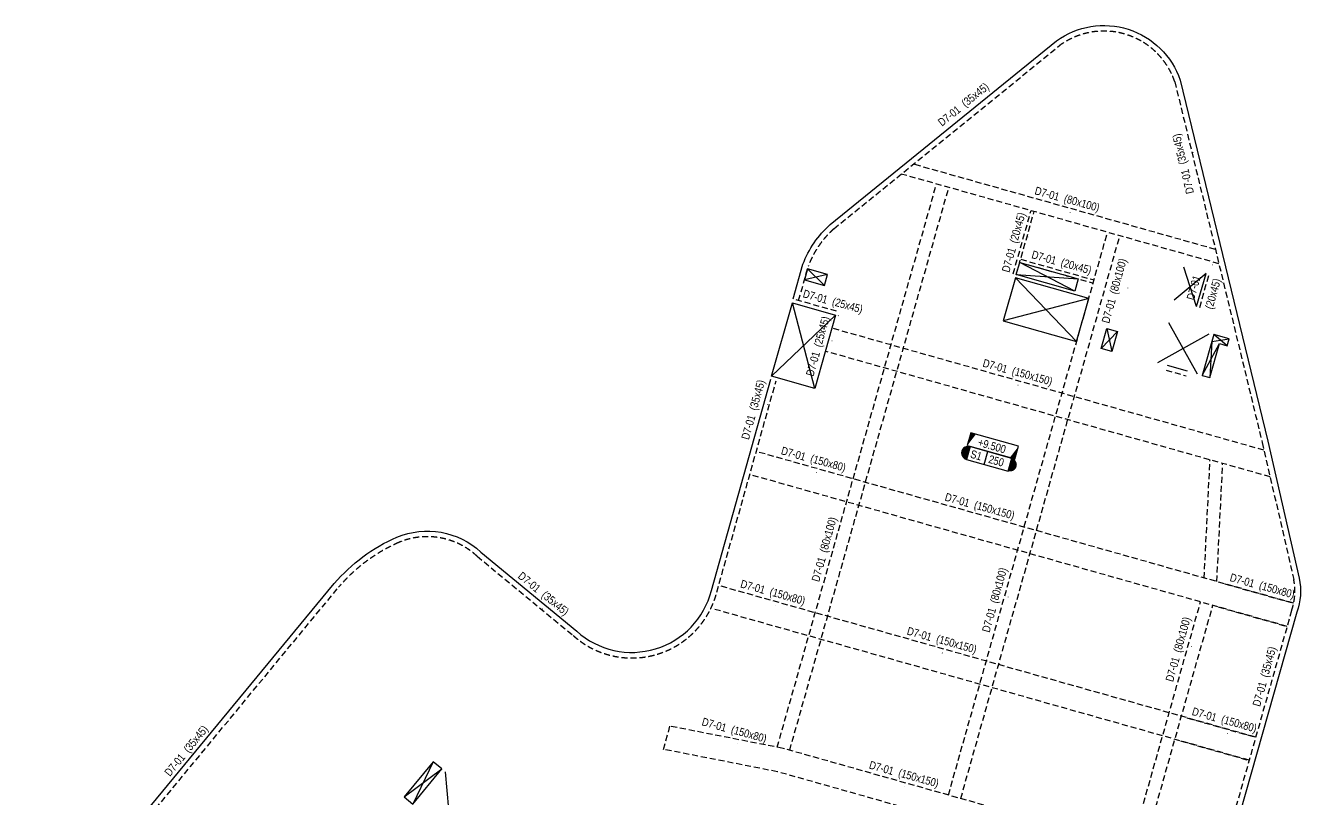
# Model space of a CAD drawing. Header units: millimetres. Extents: x 5400 to 3023951, y -127214 to 225084.
# Drawn here: x 1047967 to 1127601, y 57711 to 106084 of the extents above; entities that cross this region are included whole.
import ezdxf
from ezdxf.enums import TextEntityAlignment as Align

# ---------------------------------------------------------------- set-up
doc = ezdxf.new("R2010")
doc.units = ezdxf.units.MM
doc.header["$LTSCALE"] = 100
doc.linetypes.add('HIDDEN', pattern=[0.375, 0.25, -0.125])
for name, color, linetype in [('ccu11-Manh', 8, 'Continuous'), ('ccu11-Thay', 7, 'Continuous'), ('ccu12-Chidan', 9, 'Continuous'), ('ccu12-Khuat', 9, 'HIDDEN'), ('ccu12-Lomo', 2, 'Continuous'), ('ccu12-Text', 31, 'Continuous'), ('ccu12-Thay', 7, 'Continuous')]:
    doc.layers.add(name, color=color, linetype=linetype)
doc.layers.add('ccu12-Tencaukien', color=9, linetype='Continuous', lineweight=15)
doc.layers.add('KC-Tencaukien', color=9, linetype='Continuous', lineweight=15)
doc.styles.add('Arial Narrow', font='ARIALN.TTF')

# ---------------------------------------------------------------- blocks, each defined once
blk = doc.blocks.new('*U49')
at = {"layer": 'ccu12-Tencaukien', "color": 8, "ltscale": 10000}
blk.add_line((361, -155), (354, -155), dxfattribs=at)
at = {"layer": 'ccu12-Text', "color": 2, "style": 'Arial Narrow', "width": 0.8}
blk.add_attdef('SH', text='', height=300, dxfattribs=at).set_placement((276, 6), align=Align.BOTTOM_RIGHT)
at = {"layer": 'ccu12-Text', "color": 31, "style": 'Arial Narrow', "width": 0.8}
for tag, p in [('(', (508, -75)), ('KT', (633, -75)), (')', (963, -75))]:
    blk.add_attdef(tag, text='', height=250, dxfattribs=at).set_placement(p, align=Align.BOTTOM_LEFT)
blk = doc.blocks.new('*U50')
at = {"layer": 'ccu12-Tencaukien', "color": 8, "ltscale": 10000}
blk.add_line((361, -155), (354, -155), dxfattribs=at)
at = {"layer": 'ccu12-Text', "color": 2, "style": 'Arial Narrow', "width": 0.8}
blk.add_attdef('SH', text='', height=300, dxfattribs=at).set_placement((276, 6), align=Align.BOTTOM_RIGHT)
at = {"layer": 'ccu12-Text', "color": 31, "style": 'Arial Narrow', "width": 0.8}
for tag, p in [('(', (508, -75)), ('KT', (633, -75)), (')', (963, -75))]:
    blk.add_attdef(tag, text='', height=250, dxfattribs=at).set_placement(p, align=Align.BOTTOM_LEFT)
blk = doc.blocks.new('*U41')
at = {"layer": 'ccu12-Tencaukien', "color": 8, "ltscale": 10000}
blk.add_line((361, -155), (354, -155), dxfattribs=at)
at = {"layer": 'ccu12-Text', "color": 2, "style": 'Arial Narrow', "width": 0.8}
blk.add_attdef('SH', text='', height=300, dxfattribs=at).set_placement((276, 6), align=Align.BOTTOM_RIGHT)
at = {"layer": 'ccu12-Text', "color": 31, "style": 'Arial Narrow', "width": 0.8}
for tag, p in [('(', (508, -75)), ('KT', (633, -75)), (')', (963, -75))]:
    blk.add_attdef(tag, text='', height=250, dxfattribs=at).set_placement(p, align=Align.BOTTOM_LEFT)
blk = doc.blocks.new('*U42')
at = {"layer": 'ccu12-Tencaukien', "color": 8, "ltscale": 10000}
blk.add_line((361, -155), (354, -155), dxfattribs=at)
at = {"layer": 'ccu12-Text', "color": 2, "style": 'Arial Narrow', "width": 0.8}
blk.add_attdef('SH', text='', height=300, dxfattribs=at).set_placement((276, 6), align=Align.BOTTOM_RIGHT)
at = {"layer": 'ccu12-Text', "color": 31, "style": 'Arial Narrow', "width": 0.8}
for tag, p in [('(', (508, -75)), ('KT', (633, -75)), (')', (963, -75))]:
    blk.add_attdef(tag, text='', height=250, dxfattribs=at).set_placement(p, align=Align.BOTTOM_LEFT)
blk = doc.blocks.new('ccu11-cmb-flat-8')
at = {"layer": 'ccu12-Chidan', "color": 7}
blk.add_lwpolyline([(0, 0), (1550, 0), (1550, 419), (0, 419)], close=True, dxfattribs=at)
at = {"layer": 'ccu12-Chidan'}
for points in [[(0, 0), (166, 419), (0, 419)], [(1550, 419), (1383, 0), (1550, 0)]]:
    blk.add_solid(points, dxfattribs=at)
at = {"layer": 'ccu12-Chidan', "color": 31, "style": 'Arial Narrow', "width": 0.8}
blk.add_attdef('+100.00', text='', height=250, dxfattribs=at).set_placement((745, 206), align=Align.MIDDLE_CENTER)
blk = doc.blocks.new('ccu11-chieudaysan-flat-2')
at = {"layer": 'ccu12-Chidan'}
for points in [[(-569, 0), (-569, 419, 1)], [(788, 419), (788, 0, 1)]]:
    blk.add_hatch(color=8, dxfattribs=at).paths.add_polyline_path(points)
at = {"layer": 'ccu12-Chidan', "color": 7}
blk.add_line((0, 0), (0, 419), dxfattribs=at)
blk.add_lwpolyline([(-569, 0), (788, 0), (788, 419), (-569, 419)], close=True, dxfattribs=at)
blk.add_arc((-569, 209), 209, 90, 270.0001, dxfattribs=at)
at = {"layer": 'ccu12-Chidan', "color": 31, "style": 'Arial Narrow', "width": 0.7}
for tag, p in [('S00', (-488, 209)), ('200', (100, 209))]:
    blk.add_attdef(tag, text='', height=250, dxfattribs=at).set_placement(p, align=Align.MIDDLE_LEFT)
blk = doc.blocks.new('*U44')
at = {"layer": 'ccu12-Tencaukien', "color": 8, "ltscale": 10000}
blk.add_line((361, -155), (354, -155), dxfattribs=at)
at = {"layer": 'ccu12-Text', "color": 2, "style": 'Arial Narrow', "width": 0.8}
blk.add_attdef('SH', text='', height=300, dxfattribs=at).set_placement((276, 6), align=Align.BOTTOM_RIGHT)
at = {"layer": 'ccu12-Text', "color": 31, "style": 'Arial Narrow', "width": 0.8}
for tag, p in [('(', (508, -75)), ('KT', (633, -75)), (')', (963, -75))]:
    blk.add_attdef(tag, text='', height=250, dxfattribs=at).set_placement(p, align=Align.BOTTOM_LEFT)
blk = doc.blocks.new('*U46')
at = {"layer": 'ccu12-Tencaukien', "color": 8, "ltscale": 10000}
blk.add_line((361, -155), (354, -155), dxfattribs=at)
at = {"layer": 'ccu12-Text', "color": 2, "style": 'Arial Narrow', "width": 0.8}
blk.add_attdef('SH', text='', height=300, dxfattribs=at).set_placement((276, 6), align=Align.BOTTOM_RIGHT)
at = {"layer": 'ccu12-Text', "color": 31, "style": 'Arial Narrow', "width": 0.8}
for tag, p in [('(', (508, -75)), ('KT', (633, -75)), (')', (963, -75))]:
    blk.add_attdef(tag, text='', height=250, dxfattribs=at).set_placement(p, align=Align.BOTTOM_LEFT)
blk = doc.blocks.new('Lomo T2')
at = {"layer": 'ccu11-Manh', "ltscale": 0.5}
for p, q in [((67418, 78152, 0), (63980, 79955)), ((51974, 79189, 0), (50533, 78862, 0)), ((51786, 78514, 0), (50722, 79539, 0)), ((63762, 79185), (67635, 78922, 0)), ((69413, 75826, 0), (69735, 74391, 0)), ((69059, 74575, 0), (70086, 75635, 0)), ((75374, 72893, 0), (76453, 74873, 0)), ((75972, 75009, 0), (75855, 72757, 0)), ((75972, 75009, 0), (77057, 75168, 0)), ((76933, 74736, 0), (76094, 75440, 0)), ((27350, 48744), (26075, 46101)), ((25535, 46546), (27890, 48298)), ((33081, 44140, 0), (32101, 41383, 0)), ((33852, 43504, 0), (31330, 42020, 0)), ((49386, 42341, 0), (47168, 40373, 0)), ((47849, 42775, 0), (48707, 39936, 0)), ((56100, 40703, 0), (55347, 39877, 0)), ((55829, 39741, 0), (55619, 40839, 0)), ((57170, 39362, 0), (56197, 40676, 0)), ((55925, 39714, 0), (57442, 40324, 0)), ((65546, 35279, 0), (65029, 35840, 0)), ((65655, 35663, 0), (64921, 35455, 0)), ((67367, 35179, 0), (65739, 35224, 0)), ((65849, 35608, 0), (67258, 34794, 0)), ((45298, 32652), (47005, 31339)), ((45671, 32651), (47467, 32974)), ((47250, 32205), (45889, 33420)), ((47223, 32108), (45080, 31882)), ((68773, 32235), (67404, 31794)), ((68553, 31469), (67618, 32561)), ((49318, 28122, 0), (50256, 27029, 0)), ((50473, 27798, 0), (49106, 27353, 0)), ((9575, 21015), (9581, 22437)), ((8880, 21588), (10275, 21863)), ((8179, 20740, 0), (9614, 20593, 0)), ((9104, 19976, 0), (8689, 21357, 0)), ((3478, 19759, 0), (3562, 18133)), ((4326, 19058), (2714, 18834))]:
    blk.add_line(p, q, dxfattribs=at)
at = {"layer": 'ccu12-Lomo', "ltscale": 0.5, "elevation": 0}
for points in [[(63980, 79955), (67635, 78922), (67418, 78152), (63762, 79185), (63980, 79955)], [(51786, 78514), (51974, 79189), (50722, 79539), (50533, 78862), (51784, 78516)], [(69413, 75826), (70086, 75635), (69735, 74391), (69059, 74575), (69413, 75826)], [(76933, 74736), (77057, 75168), (76094, 75440), (75374, 72893), (75855, 72757), (76453, 74873), (76933, 74736)], [(27350, 48744), (25535, 46546), (26075, 46101), (27890, 48298), (27350, 48744)], [(33852, 43504), (32101, 41383), (31330, 42020), (33081, 44140), (33852, 43504)], [(47849, 42775), (49386, 42341), (48707, 39936), (47168, 40373), (47849, 42775)], [(55829, 39741), (56100, 40703), (55619, 40839), (55347, 39877), (55829, 39741)], [(55925, 39714), (56197, 40676), (57442, 40324), (57170, 39362), (55925, 39714)], [(65029, 35840), (65655, 35663), (65546, 35279), (64921, 35455), (65029, 35840)], [(65847, 35608), (65739, 35224), (67258, 34794), (67367, 35179), (65849, 35608)], [(45298, 32652), (47223, 32108), (47005, 31338), (45080, 31882), (45298, 32652)], [(45671, 32651), (45889, 33420), (47467, 32974), (47250, 32205), (45671, 32651)], [(68773, 32235), (67618, 32561), (67404, 31794), (68553, 31469), (68770, 32237)], [(49318, 28122), (50473, 27798), (50256, 27029), (49106, 27353), (49318, 28122)], [(8179, 20740), (8689, 21357), (9614, 20593), (9104, 19976), (8179, 20740)], [(4326, 19058), (3478, 19759), (2714, 18834), (3562, 18133), (4326, 19058)]]:
    blk.add_lwpolyline(points, dxfattribs=at)
at = {"layer": 'ccu12-Lomo', "ltscale": 0.5}
blk.add_lwpolyline([(9581, 22437), (10275, 21863), (9575, 21015), (8880, 21588), (9580, 22436)], dxfattribs=at)
blk = doc.blocks.new('*U60')
at = {"layer": 'ccu12-Tencaukien', "color": 8, "ltscale": 10000}
blk.add_line((361, -155), (354, -155), dxfattribs=at)
at = {"layer": 'ccu12-Text', "color": 2, "style": 'Arial Narrow', "width": 0.8}
blk.add_attdef('SH', text='', height=300, dxfattribs=at).set_placement((276, 6), align=Align.BOTTOM_RIGHT)
at = {"layer": 'ccu12-Text', "color": 31, "style": 'Arial Narrow', "width": 0.8}
for tag, p in [('(', (508, -75)), ('KT', (633, -75)), (')', (963, -75))]:
    blk.add_attdef(tag, text='', height=250, dxfattribs=at).set_placement(p, align=Align.BOTTOM_LEFT)

msp = doc.modelspace()

# ---------------------------------------------------------------- linework, layer by layer
at = {"layer": 'ccu11-Manh', "ltscale": 0.5}
for p, q in [((1121116, 88522.1), (1120305.2, 90985.3)), ((1113612.1, 86329.9), (1109792.9, 90318.8)), ((1121700.6, 90591.1), (1119720.6, 88916.4)), ((1097265.7, 83404.7), (1095865.6, 88746.7)), ((1114373.5, 89024.4), (1109031.5, 87624.3)), ((1098560.1, 87985.3), (1094571.2, 84166.1)), ((1121169.4, 84298.4), (1119374.4, 87507.4)), ((1121876.4, 86800.4), (1118667.4, 85005.4)), ((1074550.6, 55453.1, 0), (1074206.4, 59433.6, 0))]:
    msp.add_line(p, q, dxfattribs=at)
at = {"layer": 'ccu11-Thay', "elevation": 0}
for points in [[(1095917.8, 88991.7), (1096525.4, 91159.3, -0.1232834), (1098233.6, 93647.7), (1112360.9, 105123.7, -0.5051926), (1120085.7, 102668.4), (1125550.8, 80099.2), (1127520.7, 71534.1, -0.1335933), (1127381.6, 69413.8), (1116981.6, 32735.4, -0.2732098), (1095160.1, 26743.5, -0.1570841), (1089110.6, 29884.8, 0.3638589), (1062826.5, 30455), (1054883.4, 20829.1, -0.102174), (1049778, 18241.6), (1041142.9, 14959.9, -0.4928533)], [(1047295.1, 47026.8, -0.4142019), (1048421.4, 47134.3), (1049680.2, 46094.8, 0.3732637), (1050654.3, 46226), (1054884.6, 51348.4, 0.2029712), (1054965.8, 52640.9, -0.2769801), (1055470.9, 56926.8), (1067254.5, 71202.9, -0.1142244), (1071158.9, 74105.4, -0.2930793), (1076406, 73177), (1082400.8, 68226.2, 0.5640428), (1090809, 70766.1), (1094511.6, 83975.1)]]:
    msp.add_lwpolyline(points, format="xyb", dxfattribs=at)
at = {"layer": 'ccu11-Thay', "ltscale": 0.5, "elevation": 0}
for points in [[(1113612.1, 86329.9), (1114373.5, 89024.4), (1109792.9, 90318.8), (1109031.5, 87624.3), (1113612.1, 86329.9)], [(1097265.7, 83404.7), (1094571.2, 84166.1), (1095865.6, 88746.7), (1098560.1, 87985.3), (1097265.7, 83404.7)]]:
    msp.add_lwpolyline(points, dxfattribs=at)
at = {"layer": 'ccu12-Khuat', "ltscale": 15}
for p, q in [((1122287.7, 92087.8), (1103428.6, 97416.8)), ((1122503.8, 91195.4), (1102669.3, 96800.1)), ((1094918.8, 60977.7), (1104865.8, 96179.4)), ((1095696.9, 60789.1), (1105635.7, 95961.9)), ((1109654.8, 90565.6), (1110769.7, 94511.1)), ((1109847.2, 90511.3), (1110962.1, 94456.8)), ((1105608.8, 57988.3, 0), (1115547.6, 93161)), ((1106378.6, 57770.8, 0), (1116317.4, 92943.5)), ((1110069.6, 91279.7, 0), (1114650.2, 89985.4, 0)), ((1110124, 91472.2, 0), (1114704.6, 90177.9, 0)), ((1121308.4, 88467.7), (1121893.1, 90536.7)), ((1098628, 88225.9), (1095933.6, 88987.3)), ((1125320.1, 79540.4, 0), (1098315.4, 87171.2)), ((1125703.6, 77873.3, 0), (1097910.6, 85726.8)), ((1119211.3, 84539.9), (1120462.4, 84186.4)), ((1127176.3, 69975.2, 0), (1093634.4, 79453.2)), ((1121587, 71554.6), (1121952.1, 78933.4)), ((1122376.9, 71331.4), (1122742, 78710.2)), ((1126768.4, 68531.8, 0), (1093226.5, 78009.8)), ((1124803, 61605.2, 0), (1091268.6, 71081.1)), ((1122870.9, 71191.8), (1127175.9, 69971.2, 0)), ((1124395.1, 60161.7, 0), (1090860.8, 69637.6)), ((1117031.5, 54760.6), (1121355.1, 70061.4)), ((1117801.3, 54543), (1122124.9, 69843.9)), ((1122461.7, 69748.7), (1126766.7, 68528.1, 0)), ((1087812.5, 60846.2), (1088221.8, 62294.5, 0)), ((1095282.6, 60906.2), (1088221.8, 62294.5)), ((1120505.2, 62819.6), (1124810.1, 61599, 0)), ((1120096, 61376.5), (1124400.9, 60155.9, 0)), ((1094933.4, 59446.1, 0), (1087812.5, 60846.2)), ((1122429.7, 53235.2, 0), (1095282.6, 60906.2, 0)), ((1122021.8, 51791.7, 0), (1094933.4, 59446.1, 0))]:
    msp.add_line(p, q, dxfattribs=at)
at = {"layer": 'ccu12-Khuat', "ltscale": 15, "elevation": 0}
for points in [[(1096254.6, 88896.6), (1096858.5, 91050.7, -0.1223528), (1098460, 93380.7), (1112574, 104845.9, -0.5035323), (1119749.3, 102570.5), (1125210.1, 80018.8), (1127178.5, 71460.1, -0.1339333), (1127047.6, 69518.7), (1116669, 32916, -0.2723451), (1095235.2, 27085.8, -0.1577832), (1089350.7, 30139.7, 0.3645212), (1062579.3, 30705.4), (1054636.9, 21080.3, -0.1018203), (1049669.7, 18574.9), (1041022.1, 15288.4, -0.4909488)], [(1047564.8, 46803.8, -0.4142019), (1048198.5, 46864.5), (1049470.7, 45813.8, 0.380323), (1050921, 45999.3), (1055178.6, 51154.8, 0.2104612), (1055290.7, 52771.9, -0.2775668), (1055744.5, 56708.5), (1067522.9, 70978.2, -0.1140935), (1071296.3, 73783.4, -0.2934675), (1076175.5, 72913.4), (1082172.2, 67961.1, 0.5633324), (1091147.1, 70675.5), (1094848.4, 83879.9)]]:
    msp.add_lwpolyline(points, format="xyb", dxfattribs=at)
at = {"layer": 'ccu12-Thay'}
for p, q in [((1121116, 88522.1), (1121700.6, 90591.1)), ((1120543.9, 84475.1), (1119292.9, 84828.6))]:
    msp.add_line(p, q, dxfattribs=at)

# ---------------------------------------------------------------- block references
at = {"layer": 'ccu12-Lomo'}
msp.add_blockref('Lomo T2', (1046085.2, 11326.5), dxfattribs=at)
at = {"layer": 'ccu12-Tencaukien'}
ref = msp.add_blockref('*U49', (1106781, 100717, 0), dxfattribs=dict(at, xscale=1.815893337873054, yscale=1.815893337873054, zscale=1.815893337873054, rotation=38.39541857855574))
ref.add_attrib('KT', '(35x45)', dxfattribs={"color": 31, "height": 500, "rotation": 38.395419, "style": 'Arial Narrow'}).set_placement((1106767.4, 100830.9, 0), align=Align.BOTTOM_LEFT)
ref.add_attrib('SH', 'D7-01', dxfattribs={"color": 2, "height": 500, "rotation": 38.395419, "style": 'Arial Narrow'}).set_placement((1106521.1, 100606.5, 0), align=Align.BOTTOM_RIGHT)
ref = msp.add_blockref('*U49', (1120761.2, 97461, 0), dxfattribs=dict(at, xscale=1.815893337873053, yscale=1.815893337873053, zscale=1.815893337873053, rotation=102.9196239636471))
ref.add_attrib('KT', '(35x45)', dxfattribs={"color": 31, "height": 500, "rotation": 102.919624, "style": 'Arial Narrow'}).set_placement((1120652.6, 97497.7, 0), align=Align.BOTTOM_LEFT)
ref.add_attrib('SH', 'D7-01', dxfattribs={"color": 2, "height": 500, "rotation": 102.919624, "style": 'Arial Narrow'}).set_placement((1120749.2, 97178.7, 0), align=Align.BOTTOM_RIGHT)
ref = msp.add_blockref('*U46', (1112663, 94831.6, 0), dxfattribs=dict(at, xscale=1.815893337873054, yscale=1.815893337873054, zscale=1.815893337873054, rotation=344.2212278170489))
ref.add_attrib('KT', '(80x100)', dxfattribs={"color": 31, "height": 500, "rotation": 344.221228, "style": 'Arial Narrow'}).set_placement((1112747.4, 94909.2, 0), align=Align.BOTTOM_LEFT)
ref.add_attrib('SH', 'D7-01', dxfattribs={"color": 2, "height": 500, "rotation": 344.221228, "style": 'Arial Narrow'}).set_placement((1112421.2, 94977.6, 0), align=Align.BOTTOM_RIGHT)
ref = msp.add_blockref('*U41', (1110126.9, 92314.6, 0), dxfattribs=dict(at, xscale=1.815893337873054, yscale=1.815893337873054, zscale=1.815893337873054, rotation=74.21909893616227))
ref.add_attrib('KT', '(20x45)', dxfattribs={"color": 31, "height": 500, "rotation": 74.219099, "style": 'Arial Narrow'}).set_placement((1110049.3, 92399), align=Align.BOTTOM_LEFT)
ref.add_attrib('SH', 'D7-01', dxfattribs={"color": 2, "height": 500, "rotation": 74.219099, "style": 'Arial Narrow'}).set_placement((1109980.8, 92072.9), align=Align.BOTTOM_RIGHT)
ref = msp.add_blockref('*U60', (1112467, 90839.5, 0), dxfattribs=dict(at, xscale=1.815893337873054, yscale=1.815893337873054, zscale=1.815893337873054, rotation=344.2212278170489))
ref.add_attrib('KT', '(20x45)', dxfattribs={"color": 31, "height": 500, "rotation": 344.221228, "style": 'Arial Narrow'}).set_placement((1112551.4, 90917.1, 0), align=Align.BOTTOM_LEFT)
ref.add_attrib('SH', 'D7-01', dxfattribs={"color": 2, "height": 500, "rotation": 344.221228, "style": 'Arial Narrow'}).set_placement((1112225.2, 90985.5, 0), align=Align.BOTTOM_RIGHT)
ref = msp.add_blockref('*U41', (1116361.5, 89133), dxfattribs=dict(at, xscale=1.815893337873054, yscale=1.815893337873054, zscale=1.815893337873054, rotation=74.21909893616227))
ref.add_attrib('KT', '(80x100)', dxfattribs={"color": 31, "height": 500, "rotation": 74.219099, "style": 'Arial Narrow'}).set_placement((1116283.9, 89217.3, 0), align=Align.BOTTOM_LEFT)
ref.add_attrib('SH', 'D7-01', dxfattribs={"color": 2, "height": 500, "rotation": 74.219099, "style": 'Arial Narrow'}).set_placement((1116215.5, 88891.2, 0), align=Align.BOTTOM_RIGHT)
ref = msp.add_blockref('*U44', (1121668.6, 90581.6, 0), dxfattribs=dict(at, xscale=1.815893337873054, yscale=1.815893337873054, zscale=1.815893337873054, rotation=74.21909893616227))
ref.add_attrib('KT', '(20x45)', dxfattribs={"color": 31, "height": 500, "rotation": 74.219099, "style": 'Arial Narrow'}).set_placement((1122252.1, 88274.6, 0), align=Align.BOTTOM_LEFT)
ref.add_attrib('SH', 'D7-01', dxfattribs={"color": 2, "height": 500, "rotation": 74.219099, "style": 'Arial Narrow'}).set_placement((1121522.6, 90339.9, 0), align=Align.BOTTOM_RIGHT)
ref = msp.add_blockref('*U46', (1098184.6, 88395.1, 0), dxfattribs=dict(at, xscale=1.815893337873054, yscale=1.815893337873054, zscale=1.815893337873054, rotation=344.2212278170489))
ref.add_attrib('KT', '(25x45)', dxfattribs={"color": 31, "height": 500, "rotation": 344.221228, "style": 'Arial Narrow'}).set_placement((1098268.9, 88472.7, 0), align=Align.BOTTOM_LEFT)
ref.add_attrib('SH', 'D7-01', dxfattribs={"color": 2, "height": 500, "rotation": 344.221228, "style": 'Arial Narrow'}).set_placement((1097942.8, 88541.1, 0), align=Align.BOTTOM_RIGHT)
ref = msp.add_blockref('*U41', (1097892.4, 85824.1, 0), dxfattribs=dict(at, xscale=1.815893337873054, yscale=1.815893337873054, zscale=1.815893337873054, rotation=74.21909893616227))
ref.add_attrib('KT', '(25x45)', dxfattribs={"color": 31, "height": 500, "rotation": 74.219099, "style": 'Arial Narrow'}).set_placement((1097814.8, 85908.4), align=Align.BOTTOM_LEFT)
ref.add_attrib('SH', 'D7-01', dxfattribs={"color": 2, "height": 500, "rotation": 74.219099, "style": 'Arial Narrow'}).set_placement((1097746.4, 85582.3), align=Align.BOTTOM_RIGHT)
ref = msp.add_blockref('*U46', (1109414.8, 84058.9, 0), dxfattribs=dict(at, xscale=1.815893337873054, yscale=1.815893337873054, zscale=1.815893337873054, rotation=344.2212278170489))
ref.add_attrib('KT', '(150x150)', dxfattribs={"color": 31, "height": 500, "rotation": 344.221228, "style": 'Arial Narrow'}).set_placement((1109499.2, 84136.6, 0), align=Align.BOTTOM_LEFT)
ref.add_attrib('SH', 'D7-01', dxfattribs={"color": 2, "height": 500, "rotation": 344.221228, "style": 'Arial Narrow'}).set_placement((1109173, 84205, 0), align=Align.BOTTOM_RIGHT)
ref = msp.add_blockref('*U41', (1093859.2, 81860.7, 0), dxfattribs=dict(at, xscale=1.815893337873054, yscale=1.815893337873054, zscale=1.815893337873054, rotation=74.21909893616227))
ref.add_attrib('KT', '(35x45)', dxfattribs={"color": 31, "height": 500, "rotation": 74.219099, "style": 'Arial Narrow'}).set_placement((1093781.5, 81945.1, 0), align=Align.BOTTOM_LEFT)
ref.add_attrib('SH', 'D7-01', dxfattribs={"color": 2, "height": 500, "rotation": 74.219099, "style": 'Arial Narrow'}).set_placement((1093713.1, 81619, 0), align=Align.BOTTOM_RIGHT)
ref = msp.add_blockref('*U46', (1096819.6, 78583.1, 0), dxfattribs=dict(at, xscale=1.815893337873054, yscale=1.815893337873054, zscale=1.815893337873054, rotation=344.2212278170489))
ref.add_attrib('KT', '(150x80)', dxfattribs={"color": 31, "height": 500, "rotation": 344.221228, "style": 'Arial Narrow'}).set_placement((1096903.9, 78660.7), align=Align.BOTTOM_LEFT)
ref.add_attrib('SH', 'D7-01', dxfattribs={"color": 2, "height": 500, "rotation": 344.221228, "style": 'Arial Narrow'}).set_placement((1096577.8, 78729.1), align=Align.BOTTOM_RIGHT)
ref = msp.add_blockref('*U46', (1107049.1, 75686.8, 0), dxfattribs=dict(at, xscale=1.815893337873054, yscale=1.815893337873054, zscale=1.815893337873054, rotation=344.2212278170489))
ref.add_attrib('KT', '(150x150)', dxfattribs={"color": 31, "height": 500, "rotation": 344.221228, "style": 'Arial Narrow'}).set_placement((1107133.4, 75764.4, 0), align=Align.BOTTOM_LEFT)
ref.add_attrib('SH', 'D7-01', dxfattribs={"color": 2, "height": 500, "rotation": 344.221228, "style": 'Arial Narrow'}).set_placement((1106807.3, 75832.8, 0), align=Align.BOTTOM_RIGHT)
ref = msp.add_blockref('*U41', (1098249.7, 72978.2), dxfattribs=dict(at, xscale=1.815893337873054, yscale=1.815893337873054, zscale=1.815893337873054, rotation=74.21909893616227))
ref.add_attrib('KT', '(80x100)', dxfattribs={"color": 31, "height": 500, "rotation": 74.219099, "style": 'Arial Narrow'}).set_placement((1098172.1, 73062.5, 0), align=Align.BOTTOM_LEFT)
ref.add_attrib('SH', 'D7-01', dxfattribs={"color": 2, "height": 500, "rotation": 74.219099, "style": 'Arial Narrow'}).set_placement((1098103.7, 72736.4, 0), align=Align.BOTTOM_RIGHT)
ref = msp.add_blockref('*U49', (1079945.6, 70257.8), dxfattribs=dict(at, xscale=1.815893337873054, yscale=1.815893337873054, zscale=1.815893337873054, rotation=320.4488798636559))
ref.add_attrib('KT', '(35x45)', dxfattribs={"color": 31, "height": 500, "rotation": 320.44888, "style": 'Arial Narrow'}).set_placement((1080054.1, 70294.9, 0), align=Align.BOTTOM_LEFT)
ref.add_attrib('SH', 'D7-01', dxfattribs={"color": 2, "height": 500, "rotation": 320.44888, "style": 'Arial Narrow'}).set_placement((1079783.2, 70488.9, 0), align=Align.BOTTOM_RIGHT)
ref = msp.add_blockref('*U41', (1108890.5, 69815.4), dxfattribs=dict(at, xscale=1.815893337873054, yscale=1.815893337873054, zscale=1.815893337873054, rotation=74.21909893616227))
ref.add_attrib('KT', '(80x100)', dxfattribs={"color": 31, "height": 500, "rotation": 74.219099, "style": 'Arial Narrow'}).set_placement((1108812.9, 69899.8, 0), align=Align.BOTTOM_LEFT)
ref.add_attrib('SH', 'D7-01', dxfattribs={"color": 2, "height": 500, "rotation": 74.219099, "style": 'Arial Narrow'}).set_placement((1108744.5, 69573.7, 0), align=Align.BOTTOM_RIGHT)
ref = msp.add_blockref('*U46', (1124849.1, 70660.4, 0), dxfattribs=dict(at, xscale=1.815893337873054, yscale=1.815893337873054, zscale=1.815893337873054, rotation=344.2212278170489))
ref.add_attrib('KT', '(150x80)', dxfattribs={"color": 31, "height": 500, "rotation": 344.221228, "style": 'Arial Narrow'}).set_placement((1124933.4, 70738, 0), align=Align.BOTTOM_LEFT)
ref.add_attrib('SH', 'D7-01', dxfattribs={"color": 2, "height": 500, "rotation": 344.221228, "style": 'Arial Narrow'}).set_placement((1124607.3, 70806.4, 0), align=Align.BOTTOM_RIGHT)
ref = msp.add_blockref('*U46', (1094281.1, 70259.7, 0), dxfattribs=dict(at, xscale=1.815893337873054, yscale=1.815893337873054, zscale=1.815893337873054, rotation=344.2212278170489))
ref.add_attrib('KT', '(150x80)', dxfattribs={"color": 31, "height": 500, "rotation": 344.221228, "style": 'Arial Narrow'}).set_placement((1094365.5, 70337.4), align=Align.BOTTOM_LEFT)
ref.add_attrib('SH', 'D7-01', dxfattribs={"color": 2, "height": 500, "rotation": 344.221228, "style": 'Arial Narrow'}).set_placement((1094039.3, 70405.8), align=Align.BOTTOM_RIGHT)
ref = msp.add_blockref('*U46', (1104683.3, 67314.6, 0), dxfattribs=dict(at, xscale=1.815893337873054, yscale=1.815893337873054, zscale=1.815893337873054, rotation=344.2212278170489))
ref.add_attrib('KT', '(150x150)', dxfattribs={"color": 31, "height": 500, "rotation": 344.221228, "style": 'Arial Narrow'}).set_placement((1104767.7, 67392.2, 0), align=Align.BOTTOM_LEFT)
ref.add_attrib('SH', 'D7-01', dxfattribs={"color": 2, "height": 500, "rotation": 344.221228, "style": 'Arial Narrow'}).set_placement((1104441.5, 67460.6, 0), align=Align.BOTTOM_RIGHT)
ref = msp.add_blockref('*U41', (1120354.2, 66732.1), dxfattribs=dict(at, xscale=1.815893337873054, yscale=1.815893337873054, zscale=1.815893337873054, rotation=74.21909893616227))
ref.add_attrib('KT', '(80x100)', dxfattribs={"color": 31, "height": 500, "rotation": 74.219099, "style": 'Arial Narrow'}).set_placement((1120276.5, 66816.5, 0), align=Align.BOTTOM_LEFT)
ref.add_attrib('SH', 'D7-01', dxfattribs={"color": 2, "height": 500, "rotation": 74.219099, "style": 'Arial Narrow'}).set_placement((1120208.1, 66490.3, 0), align=Align.BOTTOM_RIGHT)
ref = msp.add_blockref('*U42', (1125787.8, 65185.2, 0), dxfattribs=dict(at, xscale=1.815893337873054, yscale=1.815893337873054, zscale=1.815893337873054, rotation=74.21909893616227))
ref.add_attrib('KT', '(35x45)', dxfattribs={"color": 31, "height": 500, "rotation": 74.219099, "style": 'Arial Narrow'}).set_placement((1125710.2, 65269.5, 0), align=Align.BOTTOM_LEFT)
ref.add_attrib('SH', 'D7-01', dxfattribs={"color": 2, "height": 500, "rotation": 74.219099, "style": 'Arial Narrow'}).set_placement((1125641.8, 64943.4, 0), align=Align.BOTTOM_RIGHT)
ref = msp.add_blockref('*U46', (1122483.3, 62288.2, 0), dxfattribs=dict(at, xscale=1.815893337873054, yscale=1.815893337873054, zscale=1.815893337873054, rotation=344.2212278170489))
ref.add_attrib('KT', '(150x80)', dxfattribs={"color": 31, "height": 500, "rotation": 344.221228, "style": 'Arial Narrow'}).set_placement((1122567.7, 62365.9, 0), align=Align.BOTTOM_LEFT)
ref.add_attrib('SH', 'D7-01', dxfattribs={"color": 2, "height": 500, "rotation": 344.221228, "style": 'Arial Narrow'}).set_placement((1122241.6, 62434.3, 0), align=Align.BOTTOM_RIGHT)
ref = msp.add_blockref('*U50', (1058325.9, 60386.4), dxfattribs=dict(at, xscale=1.815893337873054, yscale=1.815893337873054, zscale=1.815893337873054, rotation=50.44092590918682))
ref.add_attrib('KT', '(35x45)', dxfattribs={"color": 31, "height": 500, "rotation": 50.440926, "style": 'Arial Narrow'}).set_placement((1058288.9, 60494.9, 0), align=Align.BOTTOM_LEFT)
ref.add_attrib('SH', 'D7-01', dxfattribs={"color": 2, "height": 500, "rotation": 50.440926, "style": 'Arial Narrow'}).set_placement((1058094.8, 60224, 0), align=Align.BOTTOM_RIGHT)
ref = msp.add_blockref('*U46', (1091869.8, 61644.6, 0), dxfattribs=dict(at, xscale=1.815893337873054, yscale=1.815893337873054, zscale=1.815893337873054, rotation=344.2212278170489))
ref.add_attrib('KT', '(150x80)', dxfattribs={"color": 31, "height": 500, "rotation": 344.221228, "style": 'Arial Narrow'}).set_placement((1091954.2, 61722.2, 0), align=Align.BOTTOM_LEFT)
ref.add_attrib('SH', 'D7-01', dxfattribs={"color": 2, "height": 500, "rotation": 344.221228, "style": 'Arial Narrow'}).set_placement((1091628, 61790.6, 0), align=Align.BOTTOM_RIGHT)
ref = msp.add_blockref('*U46', (1102317.6, 58942.4, 0), dxfattribs=dict(at, xscale=1.815893337873054, yscale=1.815893337873054, zscale=1.815893337873054, rotation=344.2212278170489))
ref.add_attrib('KT', '(150x150)', dxfattribs={"color": 31, "height": 500, "rotation": 344.221228, "style": 'Arial Narrow'}).set_placement((1102401.9, 59020, 0), align=Align.BOTTOM_LEFT)
ref.add_attrib('SH', 'D7-01', dxfattribs={"color": 2, "height": 500, "rotation": 344.221228, "style": 'Arial Narrow'}).set_placement((1102075.8, 59088.4, 0), align=Align.BOTTOM_RIGHT)
at = {"layer": 'KC-Tencaukien'}
ref = msp.add_blockref('ccu11-cmb-flat-8', (1106783.1, 79824.6), dxfattribs=dict(at, xscale=1.999999999999999, yscale=1.999999999999999, zscale=1.999999999999999, rotation=344.2212265880018))
ref.add_attrib('+100.00', '+9.500', dxfattribs={"layer": 'ccu12-Chidan', "color": 31, "height": 500, "rotation": 344.221227, "style": 'Arial Narrow'}).set_placement((1108329, 79815), align=Align.MIDDLE_CENTER)
ref = msp.add_blockref('ccu11-chieudaysan-flat-2', (1107835.9, 78656.4), dxfattribs=dict(at, xscale=1.999999999999999, yscale=1.999999999999999, zscale=1.999999999999999, rotation=344.2212265880018))
ref.add_attrib('S00', 'S1', dxfattribs={"layer": 'ccu12-Chidan', "color": 31, "height": 500, "rotation": 344.221227, "style": 'Arial Narrow'}).set_placement((1107010.5, 79325), align=Align.MIDDLE_LEFT)
ref.add_attrib('200', '250', dxfattribs={"layer": 'ccu12-Chidan', "color": 31, "height": 500, "rotation": 344.221227, "style": 'Arial Narrow'}).set_placement((1108142.3, 79005.2), align=Align.MIDDLE_LEFT)

doc.saveas('drawing.dxf')
